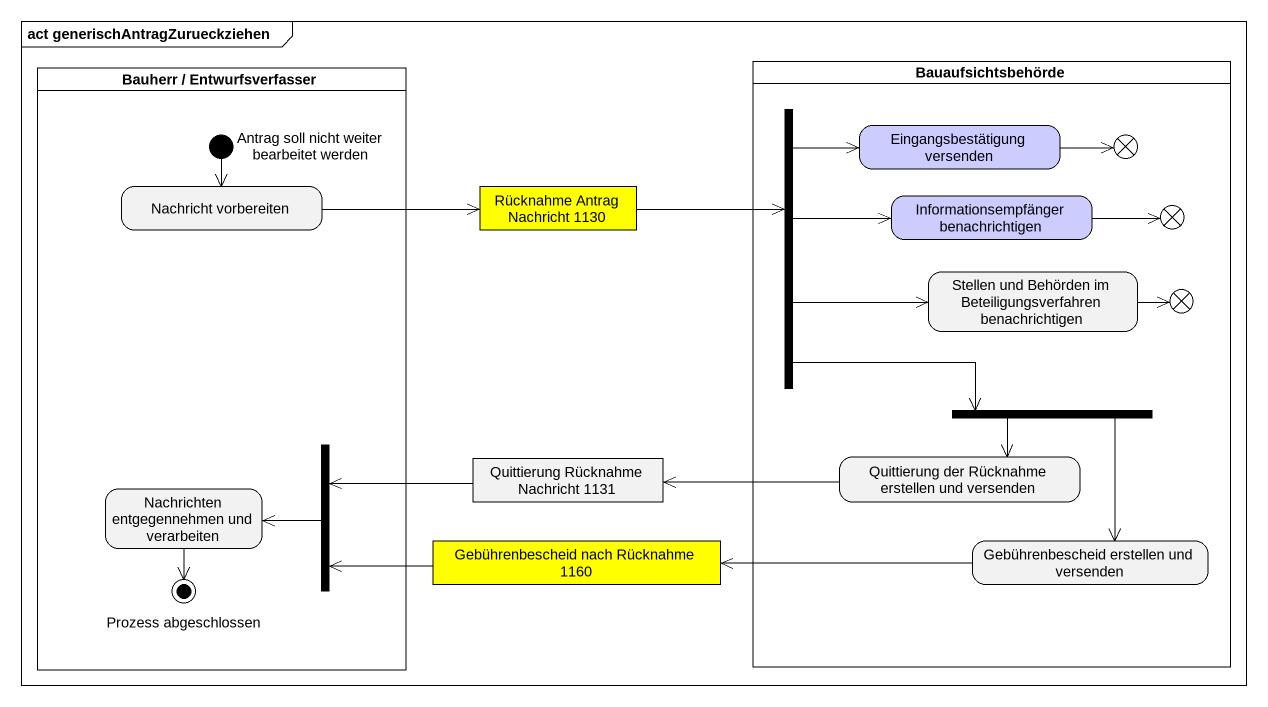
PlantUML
@startuml
mainframe act generischAntragZurueckziehen
hide empty description
state "Bauherr / Entwurfsverfasser" as Bauherr_Entwurfsverfasser <<partition>> {
  state "Antrag soll nicht weiter bearbeitet werden" as Antrag_soll_nicht_weiter <<start>>
  state "Nachricht vorbereiten" as Nachricht_vorbereiten
  state fork3 <<join>>
  state "Nachrichten entgegennehmen und verarbeiten" as Nachrichten_entgegennehmen
  state "Prozess abgeschlossen" as Prozess_abgeschlossen <<end>>
}
state Bauaufsichtsbehörde <<partition>> {
  state fork1 <<fork>>
  state "Eingangsbestätigung versenden" as Eingangsbestätigung #CCCCFF
  state flowfinal1 <<end>>
  state "Informationsempfänger benachrichtigen" as Informationsempfänger #CCCCFF
  state flowfinal2 <<end>>
  state "Stellen und Behörden im Beteiligungsverfahren benachrichtigen" as Stellen_und_Behörden_im
  state flowfinal3 <<end>>
  state fork2 <<fork>>
  state "Quittierung der Rücknahme erstellen und versenden" as Quittierung_der_Rücknahme
  state "Gebührenbescheid erstellen und versenden" as Gebührenbescheid_erstellen
}
state "Rücknahme Antrag Nachricht 1130" as Rücknahme_Antrag_Nachricht <<object>> #FFFF00
state "Quittierung Rücknahme Nachricht 1131" as Quittierung_Rücknahme <<object>>
state "Gebührenbescheid nach Rücknahme 1160" as Gebührenbescheid_nach <<object>> #FFFF00
fork1 -right-> Eingangsbestätigung
fork1 -right-> Informationsempfänger
fork1 -right-> Stellen_und_Behörden_im
fork1 --> fork2
Antrag_soll_nicht_weiter --> Nachricht_vorbereiten
Eingangsbestätigung -right-> flowfinal1
Nachricht_vorbereiten -right-> Rücknahme_Antrag_Nachricht
Rücknahme_Antrag_Nachricht -right-> fork1
Informationsempfänger -right-> flowfinal2
Stellen_und_Behörden_im -right-> flowfinal3
fork2 --> Quittierung_der_Rücknahme
fork2 --> Gebührenbescheid_erstellen
fork3 -left-> Nachrichten_entgegennehmen
Quittierung_Rücknahme -left-> fork3
Quittierung_der_Rücknahme -left-> Quittierung_Rücknahme
Nachrichten_entgegennehmen --> Prozess_abgeschlossen
Gebührenbescheid_nach -left-> fork3
Gebührenbescheid_erstellen -left-> Gebührenbescheid_nach
@enduml
